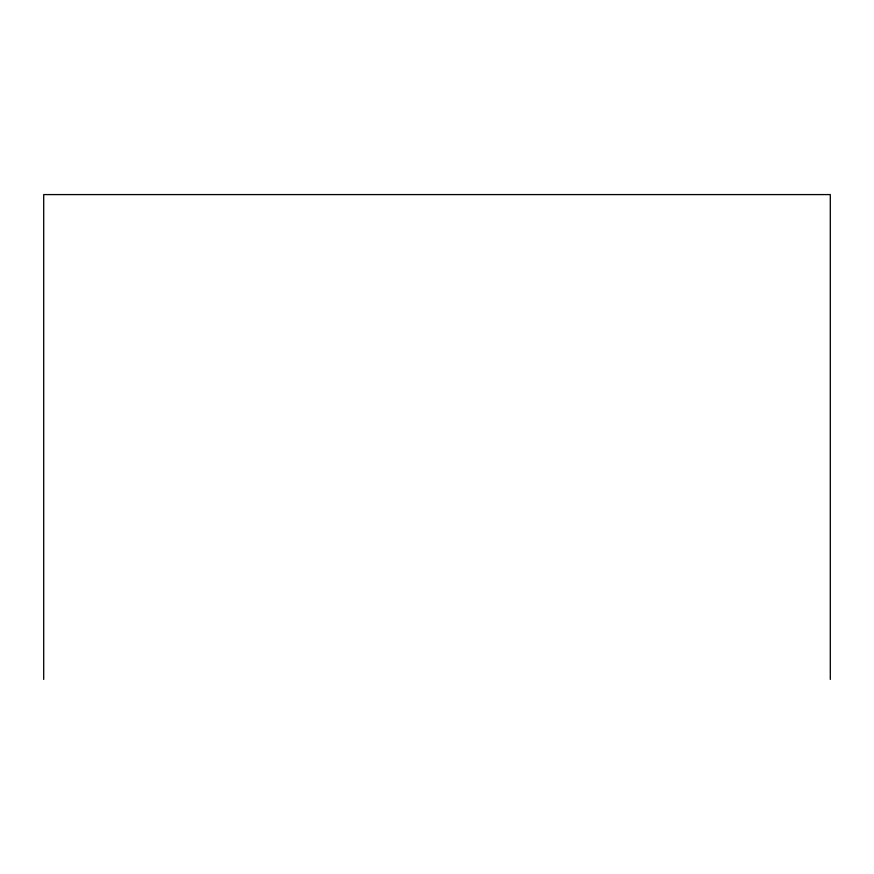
<?xml version="1.0" encoding="UTF-8"?>
<svg xmlns="http://www.w3.org/2000/svg" width="874" height="874" viewBox="0 0 874 874"><rect width="100%" height="100%" fill="white"/><g stroke="black" fill="none" stroke-linecap="round" stroke-linejoin="round"><path stroke-width="1.31" d="M830.3 679.415L830.3 194.585L43.7 194.585L43.7 679.415"/></g></svg>
